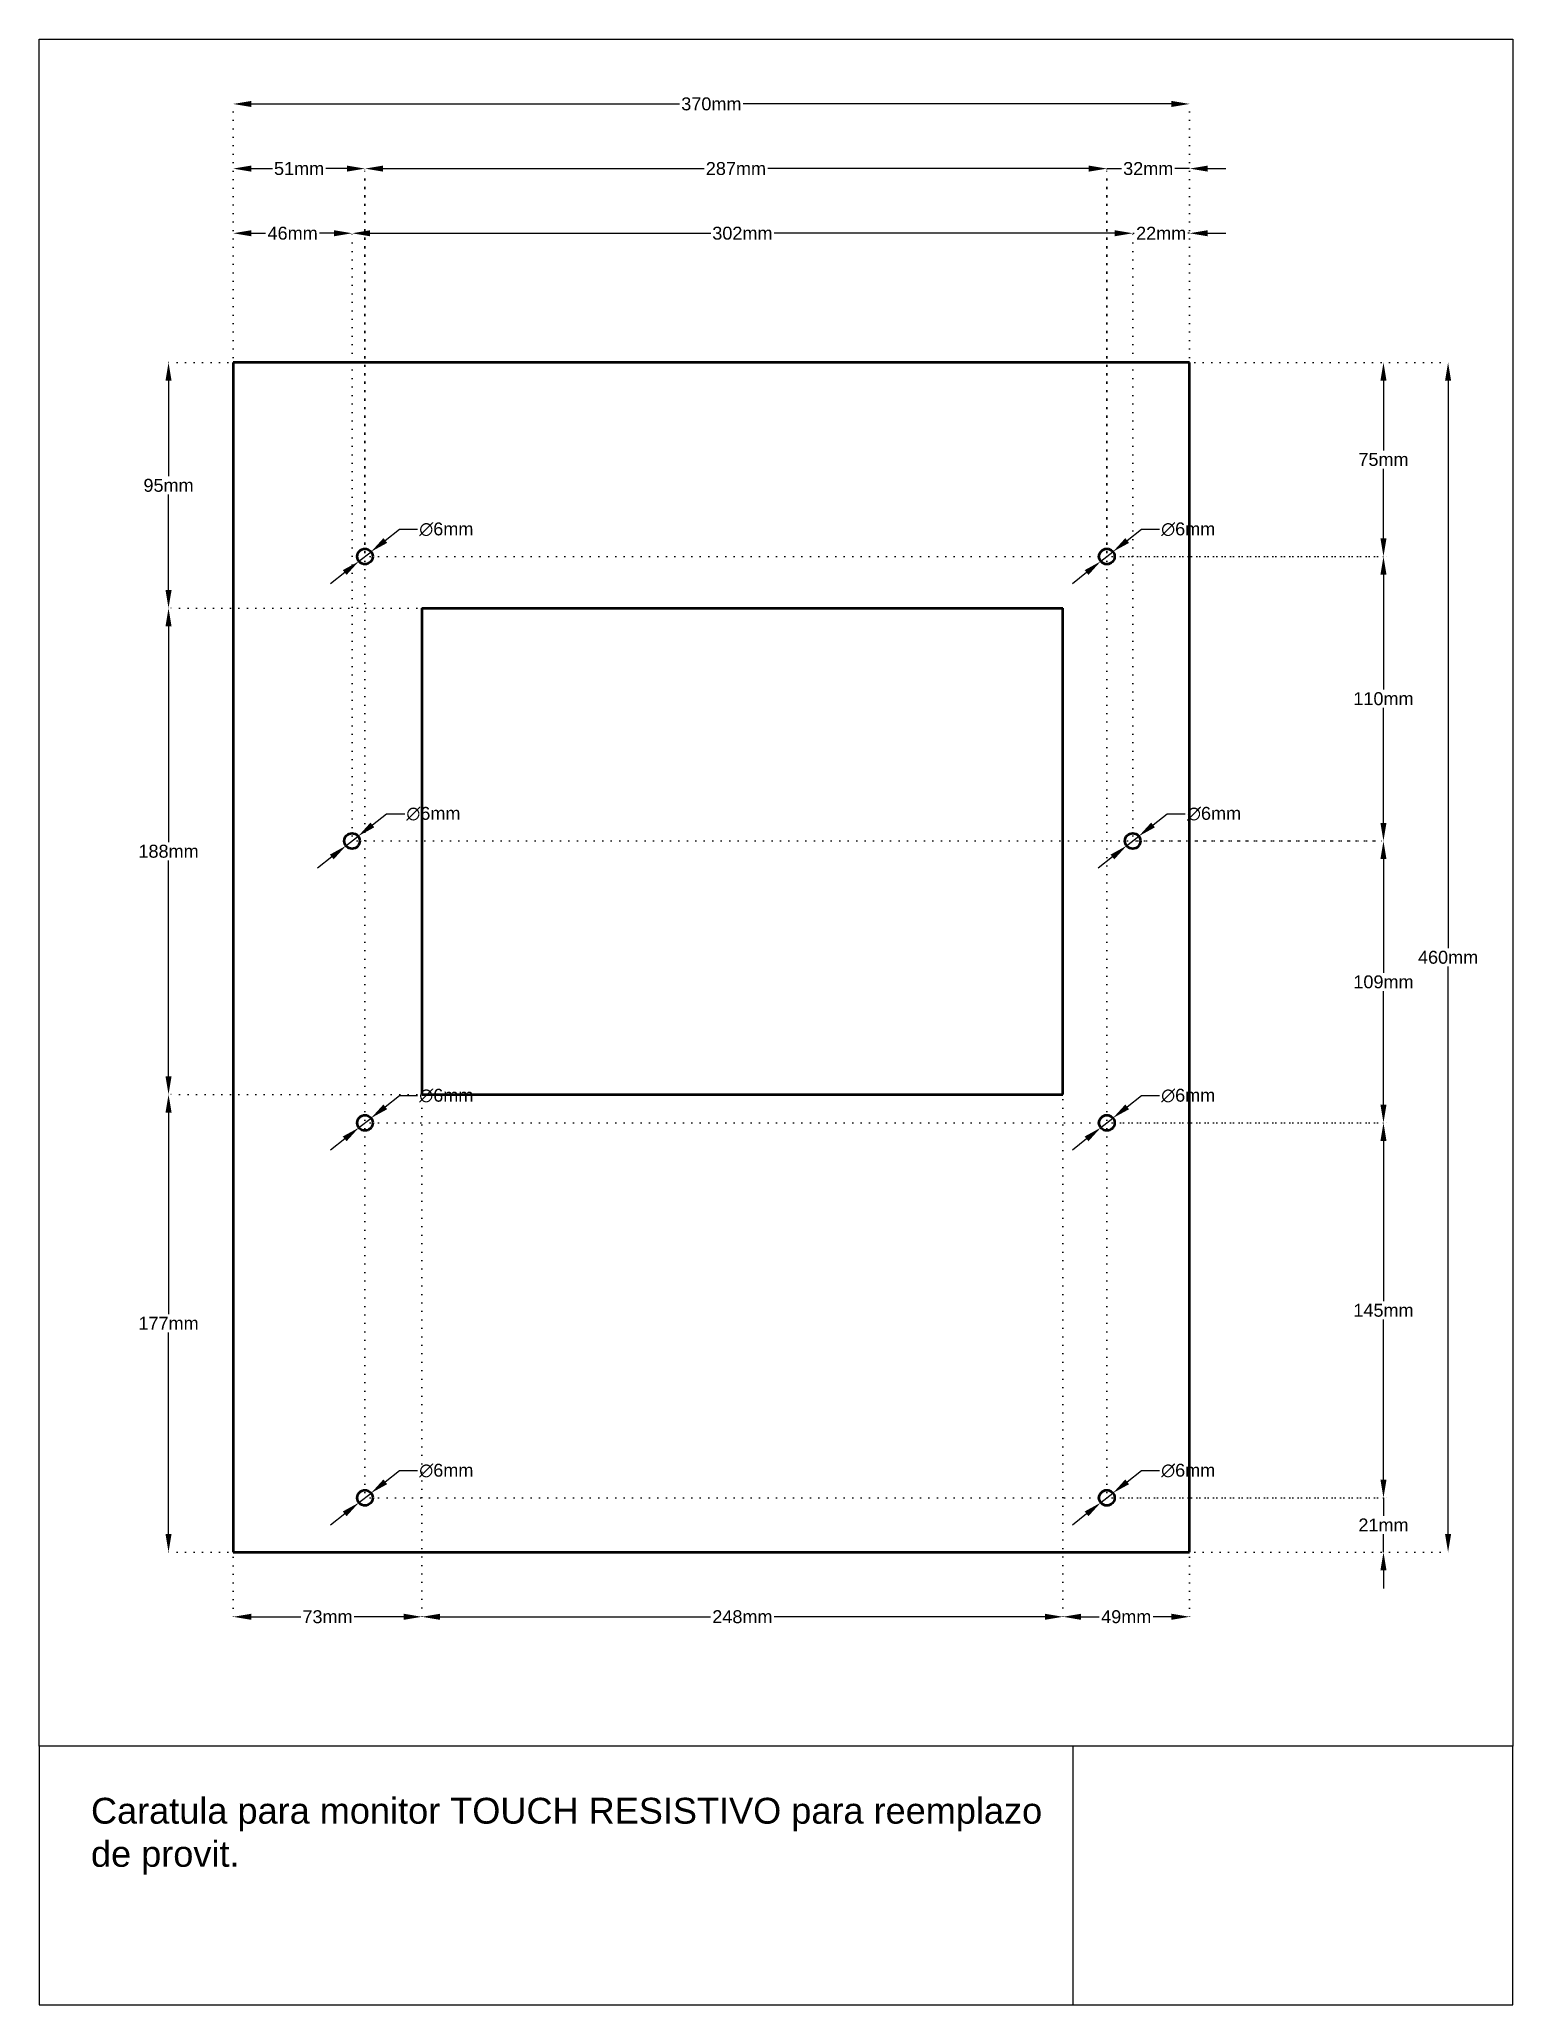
# Model space of a CAD drawing. Header units: millimetres. Extents: x -75 to 495, y -175 to 585.
import ezdxf

# ---------------------------------------------------------------- set-up
doc = ezdxf.new("R2010")
doc.units = ezdxf.units.MM
doc.linetypes.add('DOT2', pattern=[3.175, 0, -3.175])
doc.layers.get('0').update_dxf_attribs({"color": 160})
doc.layers.get('Defpoints').update_dxf_attribs({"color": 100})
doc.layers.add('Acot', color=250, linetype='Continuous', lineweight=25)
doc.layers.add('Placa', color=252, linetype='Continuous', lineweight=50)
doc.styles.get("Standard").update_dxf_attribs({"font": 'ARIAL.TTF'})
doc.dimstyles.new('ISO-25', dxfattribs={"dimtxt": 5, "dimasz": 7, "dimexe": 1.25, "dimexo": 2, "dimgap": 1, "dimtad": 0, "dimtih": 1, "dimtoh": 1, "dimdsep": 46, "dimtxsty": 'Standard', "dimcen": 2.5, "dimadec": 0, "dimazin": 0, "dimtfac": 1, "dimtmove": 0, "dimatfit": 1, "dimfxl": 1, "dimarcsym": 0})

# ---------------------------------------------------------------- blocks, each defined once
blk = doc.blocks.new('*D0')
at = {"layer": 'Acot', "color": 0, "linetype": 'DOT2', "lineweight": -2}
for p, q in [((0, 462), (0, 561.25)), ((370, 462), (370, 561.25))]:
    blk.add_line(p, q, dxfattribs=at)
at = {"layer": 'Acot', "color": 0, "lineweight": -2}
for p, q in [((7, 560), (172.73, 560)), ((363, 560), (197.27, 560))]:
    blk.add_line(p, q, dxfattribs=at)
at = {"layer": 'Acot', "color": 0}
for points in [[(7, 561.17), (7, 558.83), (0, 560)], [(363, 561.17), (363, 558.83), (370, 560)]]:
    blk.add_solid(points, dxfattribs=at)
at = {"layer": 'Defpoints', "color": 0}
for p in [(370, 560), (0, 460), (370, 460)]:
    blk.add_point(p, dxfattribs=at)
at = {"layer": 'Acot', "color": 0, "insert": (185, 560), "char_height": 5, "attachment_point": 5}
blk.add_mtext('370mm', dxfattribs=at)
blk = doc.blocks.new('*D1')
at = {"layer": 'Acot', "color": 0, "linetype": 'DOT2', "lineweight": -2}
for p, q in [((0, 462), (0, 536.25)), ((51, 387), (51, 536.25))]:
    blk.add_line(p, q, dxfattribs=at)
at = {"layer": 'Acot', "color": 0, "lineweight": -2}
for p, q in [((7, 535), (15.17, 535)), ((44, 535), (35.83, 535))]:
    blk.add_line(p, q, dxfattribs=at)
at = {"layer": 'Acot', "color": 0}
for points in [[(7, 536.17), (7, 533.83), (0, 535)], [(44, 536.17), (44, 533.83), (51, 535)]]:
    blk.add_solid(points, dxfattribs=at)
at = {"layer": 'Defpoints', "color": 0}
for p in [(0, 535), (0, 460), (51, 385)]:
    blk.add_point(p, dxfattribs=at)
at = {"layer": 'Acot', "color": 0, "insert": (25.5, 535), "char_height": 5, "attachment_point": 5}
blk.add_mtext('51mm', dxfattribs=at)
blk = doc.blocks.new('*D2')
at = {"layer": 'Acot', "color": 0, "lineweight": -2}
for p, q in [((331, 535), (324, 535)), ((338, 535), (343.67, 535)), ((370, 535), (364.33, 535)), ((377, 535), (384, 535))]:
    blk.add_line(p, q, dxfattribs=at)
at = {"layer": 'Acot', "color": 0, "linetype": 'DOT2', "lineweight": -2}
for p, q in [((338, 387), (338, 536.25)), ((370, 462), (370, 536.25))]:
    blk.add_line(p, q, dxfattribs=at)
at = {"layer": 'Acot', "color": 0}
for points in [[(331, 536.17), (331, 533.83), (338, 535)], [(377, 536.17), (377, 533.83), (370, 535)]]:
    blk.add_solid(points, dxfattribs=at)
at = {"layer": 'Defpoints', "color": 0}
for p in [(370, 535), (370, 460), (338, 385)]:
    blk.add_point(p, dxfattribs=at)
at = {"layer": 'Acot', "color": 0, "insert": (354, 535), "char_height": 5, "attachment_point": 5}
blk.add_mtext('32mm', dxfattribs=at)
blk = doc.blocks.new('*D7')
at = {"layer": 'Acot', "color": 0, "linetype": 'DOT2', "lineweight": -2}
for p, q in [((372, 460), (471.25, 460)), ((372, 0), (471.25, 0))]:
    blk.add_line(p, q, dxfattribs=at)
at = {"layer": 'Acot', "color": 0, "lineweight": -2}
for p, q in [((470, 453), (470, 233.55)), ((470, 7), (470, 226.45))]:
    blk.add_line(p, q, dxfattribs=at)
at = {"layer": 'Acot', "color": 0}
for points in [[(468.83, 453), (471.17, 453), (470, 460)], [(468.83, 7), (471.17, 7), (470, 0)]]:
    blk.add_solid(points, dxfattribs=at)
at = {"layer": 'Defpoints', "color": 0}
for p in [(370, 460), (470, 460), (370, 0)]:
    blk.add_point(p, dxfattribs=at)
at = {"layer": 'Acot', "color": 0, "insert": (470, 230), "char_height": 5, "attachment_point": 5}
blk.add_mtext('460mm', dxfattribs=at)
blk = doc.blocks.new('*D8')
at = {"layer": 'Acot', "color": 0, "linetype": 'DOT2', "lineweight": -2}
for p, q in [((372, 460), (446.25, 460)), ((340, 385), (446.25, 385))]:
    blk.add_line(p, q, dxfattribs=at)
at = {"layer": 'Acot', "color": 0, "lineweight": -2}
for p, q in [((445, 453), (445, 426.04)), ((445, 392), (445, 418.96))]:
    blk.add_line(p, q, dxfattribs=at)
at = {"layer": 'Acot', "color": 0}
for points in [[(443.83, 453), (446.17, 453), (445, 460)], [(443.83, 392), (446.17, 392), (445, 385)]]:
    blk.add_solid(points, dxfattribs=at)
at = {"layer": 'Defpoints', "color": 0}
for p in [(370, 460), (338, 385), (445, 385)]:
    blk.add_point(p, dxfattribs=at)
at = {"layer": 'Acot', "color": 0, "insert": (445, 422.5), "char_height": 5, "attachment_point": 5}
blk.add_mtext('75mm', dxfattribs=at)
blk = doc.blocks.new('*D9')
at = {"layer": 'Acot', "color": 0, "lineweight": -2}
for p, q in [((445, 28), (445, 35)), ((445, 21), (445, 14.01)), ((445, 0), (445, 6.99)), ((445, -7), (445, -14))]:
    blk.add_line(p, q, dxfattribs=at)
at = {"layer": 'Acot', "color": 0, "linetype": 'DOT2', "lineweight": -2}
for p, q in [((340, 21), (446.25, 21)), ((372, 0), (446.25, 0))]:
    blk.add_line(p, q, dxfattribs=at)
at = {"layer": 'Acot', "color": 0}
for points in [[(443.83, 28), (446.17, 28), (445, 21)], [(443.83, -7), (446.17, -7), (445, 0)]]:
    blk.add_solid(points, dxfattribs=at)
at = {"layer": 'Defpoints', "color": 0}
for p in [(338, 21), (445, 21), (370, 0)]:
    blk.add_point(p, dxfattribs=at)
at = {"layer": 'Acot', "color": 0, "insert": (445, 10.5), "char_height": 5, "attachment_point": 5}
blk.add_mtext('21mm', dxfattribs=at)
blk = doc.blocks.new('*D28')
at = {"layer": 'Acot', "color": 0, "lineweight": -2}
for p, q in [((345.85, 27.19), (351.35, 31.52)), ((351.35, 31.52), (358.35, 31.52)), ((335.64, 19.14), (340.36, 22.86)), ((330.15, 14.81), (324.65, 10.48))]:
    blk.add_line(p, q, dxfattribs=at)
at = {"layer": 'Acot', "color": 0}
for points in [[(345.13, 28.11), (346.58, 26.27), (340.36, 22.86)], [(329.42, 15.73), (330.87, 13.89), (335.64, 19.14)]]:
    blk.add_solid(points, dxfattribs=at)
at = {"layer": 'Defpoints', "color": 0}
for p in [(340.36, 22.86), (335.64, 19.14)]:
    blk.add_point(p, dxfattribs=at)
at = {"layer": 'Acot', "color": 0, "insert": (369.46, 31.52), "char_height": 5, "attachment_point": 5}
blk.add_mtext('∅6mm', dxfattribs=at)
blk = doc.blocks.new('*D29')
at = {"layer": 'Acot', "color": 0, "lineweight": -2}
for p, q in [((58.85, 27.19), (64.35, 31.52)), ((64.35, 31.52), (71.35, 31.52)), ((48.64, 19.14), (53.36, 22.86)), ((43.15, 14.81), (37.65, 10.48))]:
    blk.add_line(p, q, dxfattribs=at)
at = {"layer": 'Acot', "color": 0}
for points in [[(58.13, 28.11), (59.58, 26.27), (53.36, 22.86)], [(42.42, 15.73), (43.87, 13.89), (48.64, 19.14)]]:
    blk.add_solid(points, dxfattribs=at)
at = {"layer": 'Defpoints', "color": 0}
for p in [(53.36, 22.86), (48.64, 19.14)]:
    blk.add_point(p, dxfattribs=at)
at = {"layer": 'Acot', "color": 0, "insert": (82.46, 31.52), "char_height": 5, "attachment_point": 5}
blk.add_mtext('∅6mm', dxfattribs=at)
blk = doc.blocks.new('*D30')
at = {"layer": 'Acot', "color": 0, "lineweight": -2}
for p, q in [((58.85, 172.19), (64.35, 176.52)), ((64.35, 176.52), (71.35, 176.52)), ((48.64, 164.14), (53.36, 167.86)), ((43.15, 159.81), (37.65, 155.48))]:
    blk.add_line(p, q, dxfattribs=at)
at = {"layer": 'Acot', "color": 0}
for points in [[(58.13, 173.11), (59.58, 171.27), (53.36, 167.86)], [(42.42, 160.73), (43.87, 158.89), (48.64, 164.14)]]:
    blk.add_solid(points, dxfattribs=at)
at = {"layer": 'Defpoints', "color": 0}
for p in [(53.36, 167.86), (48.64, 164.14)]:
    blk.add_point(p, dxfattribs=at)
at = {"layer": 'Acot', "color": 0, "insert": (82.46, 176.52), "char_height": 5, "attachment_point": 5}
blk.add_mtext('∅6mm', dxfattribs=at)
blk = doc.blocks.new('*D31')
at = {"layer": 'Acot', "color": 0, "lineweight": -2}
for p, q in [((345.85, 172.19), (351.35, 176.52)), ((351.35, 176.52), (358.35, 176.52)), ((335.64, 164.14), (340.36, 167.86)), ((330.15, 159.81), (324.65, 155.48))]:
    blk.add_line(p, q, dxfattribs=at)
at = {"layer": 'Acot', "color": 0}
for points in [[(345.13, 173.11), (346.58, 171.27), (340.36, 167.86)], [(329.42, 160.73), (330.87, 158.89), (335.64, 164.14)]]:
    blk.add_solid(points, dxfattribs=at)
at = {"layer": 'Defpoints', "color": 0}
for p in [(340.36, 167.86), (335.64, 164.14)]:
    blk.add_point(p, dxfattribs=at)
at = {"layer": 'Acot', "color": 0, "insert": (369.46, 176.52), "char_height": 5, "attachment_point": 5}
blk.add_mtext('∅6mm', dxfattribs=at)
blk = doc.blocks.new('*D32')
at = {"layer": 'Acot', "color": 0, "lineweight": -2}
for p, q in [((58.85, 391.19), (64.35, 395.52)), ((64.35, 395.52), (71.35, 395.52)), ((48.64, 383.14), (53.36, 386.86)), ((43.15, 378.81), (37.65, 374.48))]:
    blk.add_line(p, q, dxfattribs=at)
at = {"layer": 'Acot', "color": 0}
for points in [[(58.13, 392.11), (59.58, 390.27), (53.36, 386.86)], [(42.42, 379.73), (43.87, 377.89), (48.64, 383.14)]]:
    blk.add_solid(points, dxfattribs=at)
at = {"layer": 'Defpoints', "color": 0}
for p in [(48.64, 383.14), (53.36, 386.86)]:
    blk.add_point(p, dxfattribs=at)
at = {"layer": 'Acot', "color": 0, "insert": (82.46, 395.52), "char_height": 5, "attachment_point": 5}
blk.add_mtext('∅6mm', dxfattribs=at)
blk = doc.blocks.new('*D35')
at = {"layer": 'Acot', "color": 0, "lineweight": -2}
for p, q in [((345.85, 391.19), (351.35, 395.52)), ((351.35, 395.52), (358.35, 395.52)), ((335.64, 383.14), (340.36, 386.86)), ((330.15, 378.81), (324.65, 374.48))]:
    blk.add_line(p, q, dxfattribs=at)
at = {"layer": 'Acot', "color": 0}
for points in [[(345.13, 392.11), (346.58, 390.27), (340.36, 386.86)], [(329.42, 379.73), (330.87, 377.89), (335.64, 383.14)]]:
    blk.add_solid(points, dxfattribs=at)
at = {"layer": 'Defpoints', "color": 0}
for p in [(335.64, 383.14), (340.36, 386.86)]:
    blk.add_point(p, dxfattribs=at)
at = {"layer": 'Acot', "color": 0, "insert": (369.46, 395.52), "char_height": 5, "attachment_point": 5}
blk.add_mtext('∅6mm', dxfattribs=at)
blk = doc.blocks.new('*D39')
at = {"layer": 'Acot', "color": 0, "lineweight": -2}
for p, q in [((53.85, 281.19), (59.35, 285.52)), ((59.35, 285.52), (66.35, 285.52)), ((43.64, 273.14), (48.36, 276.86)), ((38.15, 268.81), (32.65, 264.48))]:
    blk.add_line(p, q, dxfattribs=at)
at = {"layer": 'Acot', "color": 0}
for points in [[(53.13, 282.11), (54.58, 280.27), (48.36, 276.86)], [(37.42, 269.73), (38.87, 267.89), (43.64, 273.14)]]:
    blk.add_solid(points, dxfattribs=at)
at = {"layer": 'Defpoints', "color": 0}
for p in [(48.36, 276.86), (43.64, 273.14)]:
    blk.add_point(p, dxfattribs=at)
at = {"layer": 'Acot', "color": 0, "insert": (77.46, 285.52), "char_height": 5, "attachment_point": 5}
blk.add_mtext('∅6mm', dxfattribs=at)
blk = doc.blocks.new('*D42')
at = {"layer": 'Acot', "color": 0, "lineweight": -2}
for p, q in [((355.85, 281.19), (361.35, 285.52)), ((361.35, 285.52), (368.35, 285.52)), ((345.64, 273.14), (350.36, 276.86)), ((340.15, 268.81), (334.65, 264.48))]:
    blk.add_line(p, q, dxfattribs=at)
at = {"layer": 'Acot', "color": 0}
for points in [[(355.13, 282.11), (356.58, 280.27), (350.36, 276.86)], [(339.42, 269.73), (340.87, 267.89), (345.64, 273.14)]]:
    blk.add_solid(points, dxfattribs=at)
at = {"layer": 'Defpoints', "color": 0}
for p in [(350.36, 276.86), (345.64, 273.14)]:
    blk.add_point(p, dxfattribs=at)
at = {"layer": 'Acot', "color": 0, "insert": (379.46, 285.52), "char_height": 5, "attachment_point": 5}
blk.add_mtext('∅6mm', dxfattribs=at)
blk = doc.blocks.new('*D47')
at = {"layer": 'Acot', "color": 0, "linetype": 'DOT2', "lineweight": -2}
for p, q in [((51, 23), (51, 536.25)), ((338, 23), (338, 536.25))]:
    blk.add_line(p, q, dxfattribs=at)
at = {"layer": 'Acot', "color": 0, "lineweight": -2}
for p, q in [((58, 535), (182.18, 535)), ((331, 535), (206.82, 535))]:
    blk.add_line(p, q, dxfattribs=at)
at = {"layer": 'Acot', "color": 0}
for points in [[(58, 536.17), (58, 533.83), (51, 535)], [(331, 536.17), (331, 533.83), (338, 535)]]:
    blk.add_solid(points, dxfattribs=at)
at = {"layer": 'Defpoints', "color": 0}
for p in [(338, 535), (51, 21), (338, 21)]:
    blk.add_point(p, dxfattribs=at)
at = {"layer": 'Acot', "color": 0, "insert": (194.5, 535), "char_height": 5, "attachment_point": 5}
blk.add_mtext('287mm', dxfattribs=at)
blk = doc.blocks.new('*D50')
at = {"layer": 'Acot', "color": 0, "linetype": 'DOT2', "lineweight": -2}
for p, q in [((350, 275), (446.25, 275)), ((340, 166), (446.25, 166))]:
    blk.add_line(p, q, dxfattribs=at)
at = {"layer": 'Acot', "color": 0, "lineweight": -2}
for p, q in [((445, 268), (445, 224.05)), ((445, 173), (445, 216.95))]:
    blk.add_line(p, q, dxfattribs=at)
at = {"layer": 'Acot', "color": 0}
for points in [[(443.83, 268), (446.17, 268), (445, 275)], [(443.83, 173), (446.17, 173), (445, 166)]]:
    blk.add_solid(points, dxfattribs=at)
at = {"layer": 'Defpoints', "color": 0}
for p in [(348, 275), (445, 275), (338, 166)]:
    blk.add_point(p, dxfattribs=at)
at = {"layer": 'Acot', "color": 0, "insert": (445, 220.5), "char_height": 5, "attachment_point": 5}
blk.add_mtext('109mm', dxfattribs=at)
blk = doc.blocks.new('*D52')
at = {"layer": 'Acot', "color": 0, "linetype": 'DOT2', "lineweight": -2}
for p, q in [((0, 462), (0, 511.25)), ((46, 277), (46, 511.25))]:
    blk.add_line(p, q, dxfattribs=at)
at = {"layer": 'Acot', "color": 0, "lineweight": -2}
for p, q in [((7, 510), (12.57, 510)), ((39, 510), (33.43, 510))]:
    blk.add_line(p, q, dxfattribs=at)
at = {"layer": 'Acot', "color": 0}
for points in [[(7, 511.17), (7, 508.83), (0, 510)], [(39, 511.17), (39, 508.83), (46, 510)]]:
    blk.add_solid(points, dxfattribs=at)
at = {"layer": 'Defpoints', "color": 0}
for p in [(46, 510), (0, 460), (46, 275)]:
    blk.add_point(p, dxfattribs=at)
at = {"layer": 'Acot', "color": 0, "insert": (23, 510), "char_height": 5, "attachment_point": 5}
blk.add_mtext('46mm', dxfattribs=at)
blk = doc.blocks.new('*D53')
at = {"layer": 'Acot', "color": 0, "linetype": 'DOT2', "lineweight": -2}
for p, q in [((46, 277), (46, 511.25)), ((348, 277), (348, 511.25))]:
    blk.add_line(p, q, dxfattribs=at)
at = {"layer": 'Acot', "color": 0, "lineweight": -2}
for p, q in [((53, 510), (184.73, 510)), ((341, 510), (209.27, 510))]:
    blk.add_line(p, q, dxfattribs=at)
at = {"layer": 'Acot', "color": 0}
for points in [[(53, 511.17), (53, 508.83), (46, 510)], [(341, 511.17), (341, 508.83), (348, 510)]]:
    blk.add_solid(points, dxfattribs=at)
at = {"layer": 'Defpoints', "color": 0}
for p in [(46, 510), (46, 275), (348, 275)]:
    blk.add_point(p, dxfattribs=at)
at = {"layer": 'Acot', "color": 0, "insert": (197, 510), "char_height": 5, "attachment_point": 5}
blk.add_mtext('302mm', dxfattribs=at)
blk = doc.blocks.new('*D54')
at = {"layer": 'Acot', "color": 0, "lineweight": -2}
for p, q in [((341, 510), (334, 510)), ((348, 510), (348.62, 510)), ((370, 510), (369.38, 510)), ((377, 510), (384, 510))]:
    blk.add_line(p, q, dxfattribs=at)
at = {"layer": 'Acot', "color": 0, "linetype": 'DOT2', "lineweight": -2}
for p, q in [((348, 277), (348, 511.25)), ((370, 462), (370, 511.25))]:
    blk.add_line(p, q, dxfattribs=at)
at = {"layer": 'Acot', "color": 0}
for points in [[(341, 511.17), (341, 508.83), (348, 510)], [(377, 511.17), (377, 508.83), (370, 510)]]:
    blk.add_solid(points, dxfattribs=at)
at = {"layer": 'Defpoints', "color": 0}
for p in [(370, 510), (370, 460), (348, 275)]:
    blk.add_point(p, dxfattribs=at)
at = {"layer": 'Acot', "color": 0, "insert": (359, 510), "char_height": 5, "attachment_point": 5}
blk.add_mtext('22mm', dxfattribs=at)
blk = doc.blocks.new('*D56')
at = {"layer": 'Acot', "color": 0, "linetype": 'DOT2', "lineweight": -2}
for p, q in [((-2, 460), (-26.25, 460)), ((71, 365), (-26.25, 365))]:
    blk.add_line(p, q, dxfattribs=at)
at = {"layer": 'Acot', "color": 0, "lineweight": -2}
for p, q in [((-25, 453), (-25, 416.05)), ((-25, 372), (-25, 408.95))]:
    blk.add_line(p, q, dxfattribs=at)
at = {"layer": 'Acot', "color": 0}
for points in [[(-26.17, 453), (-23.83, 453), (-25, 460)], [(-26.17, 372), (-23.83, 372), (-25, 365)]]:
    blk.add_solid(points, dxfattribs=at)
at = {"layer": 'Defpoints', "color": 0}
for p in [(0, 460), (-25, 365), (73, 365)]:
    blk.add_point(p, dxfattribs=at)
at = {"layer": 'Acot', "color": 0, "insert": (-25, 412.5), "char_height": 5, "attachment_point": 5}
blk.add_mtext('95mm', dxfattribs=at)
blk = doc.blocks.new('*D57')
at = {"layer": 'Acot', "color": 0, "linetype": 'DOT2', "lineweight": -2}
for p, q in [((321, 175), (321, -26.25)), ((370, -2), (370, -26.25))]:
    blk.add_line(p, q, dxfattribs=at)
at = {"layer": 'Acot', "color": 0, "lineweight": -2}
for p, q in [((328, -25), (335.07, -25)), ((363, -25), (355.93, -25))]:
    blk.add_line(p, q, dxfattribs=at)
at = {"layer": 'Acot', "color": 0}
for points in [[(328, -23.83), (328, -26.17), (321, -25)], [(363, -23.83), (363, -26.17), (370, -25)]]:
    blk.add_solid(points, dxfattribs=at)
at = {"layer": 'Defpoints', "color": 0}
for p in [(321, 177), (370, 0), (321, -25)]:
    blk.add_point(p, dxfattribs=at)
at = {"layer": 'Acot', "color": 0, "insert": (345.5, -25), "char_height": 5, "attachment_point": 5}
blk.add_mtext('49mm', dxfattribs=at)
blk = doc.blocks.new('*D58')
at = {"layer": 'Acot', "color": 0, "linetype": 'DOT2', "lineweight": -2}
for p, q in [((71, 365), (-26.25, 365)), ((71, 177), (-26.25, 177))]:
    blk.add_line(p, q, dxfattribs=at)
at = {"layer": 'Acot', "color": 0, "lineweight": -2}
for p, q in [((-25, 358), (-25, 274.55)), ((-25, 184), (-25, 267.45))]:
    blk.add_line(p, q, dxfattribs=at)
at = {"layer": 'Acot', "color": 0}
for points in [[(-26.17, 358), (-23.83, 358), (-25, 365)], [(-26.17, 184), (-23.83, 184), (-25, 177)]]:
    blk.add_solid(points, dxfattribs=at)
at = {"layer": 'Defpoints', "color": 0}
for p in [(-25, 365), (73, 365), (73, 177)]:
    blk.add_point(p, dxfattribs=at)
at = {"layer": 'Acot', "color": 0, "insert": (-25, 271), "char_height": 5, "attachment_point": 5}
blk.add_mtext('188mm', dxfattribs=at)
blk = doc.blocks.new('*D59')
at = {"layer": 'Acot', "color": 0, "linetype": 'DOT2', "lineweight": -2}
for p, q in [((71, 177), (-26.25, 177)), ((-2, 0), (-26.25, 0))]:
    blk.add_line(p, q, dxfattribs=at)
at = {"layer": 'Acot', "color": 0, "lineweight": -2}
for p, q in [((-25, 170), (-25, 92.01)), ((-25, 7), (-25, 84.99))]:
    blk.add_line(p, q, dxfattribs=at)
at = {"layer": 'Acot', "color": 0}
for points in [[(-26.17, 170), (-23.83, 170), (-25, 177)], [(-26.17, 7), (-23.83, 7), (-25, 0)]]:
    blk.add_solid(points, dxfattribs=at)
at = {"layer": 'Defpoints', "color": 0}
for p in [(-25, 177), (73, 177), (0, 0)]:
    blk.add_point(p, dxfattribs=at)
at = {"layer": 'Acot', "color": 0, "insert": (-25, 88.5), "char_height": 5, "attachment_point": 5}
blk.add_mtext('177mm', dxfattribs=at)
blk = doc.blocks.new('*D60')
at = {"layer": 'Acot', "color": 0, "linetype": 'DOT2', "lineweight": -2}
for p, q in [((73, 175), (73, -26.25)), ((0, -2), (0, -26.25))]:
    blk.add_line(p, q, dxfattribs=at)
at = {"layer": 'Acot', "color": 0, "lineweight": -2}
for p, q in [((7, -25), (26.19, -25)), ((66, -25), (46.81, -25))]:
    blk.add_line(p, q, dxfattribs=at)
at = {"layer": 'Acot', "color": 0}
for points in [[(7, -23.83), (7, -26.17), (0, -25)], [(66, -23.83), (66, -26.17), (73, -25)]]:
    blk.add_solid(points, dxfattribs=at)
at = {"layer": 'Defpoints', "color": 0}
for p in [(73, 177), (0, 0), (0, -25)]:
    blk.add_point(p, dxfattribs=at)
at = {"layer": 'Acot', "color": 0, "insert": (36.5, -25), "char_height": 5, "attachment_point": 5}
blk.add_mtext('73mm', dxfattribs=at)
blk = doc.blocks.new('*D61')
at = {"layer": 'Acot', "color": 0, "linetype": 'DOT2', "lineweight": -2}
for p, q in [((73, 175), (73, -26.25)), ((321, 175), (321, -26.25))]:
    blk.add_line(p, q, dxfattribs=at)
at = {"layer": 'Acot', "color": 0, "lineweight": -2}
for p, q in [((80, -25), (184.68, -25)), ((314, -25), (209.32, -25))]:
    blk.add_line(p, q, dxfattribs=at)
at = {"layer": 'Acot', "color": 0}
for points in [[(80, -23.83), (80, -26.17), (73, -25)], [(314, -23.83), (314, -26.17), (321, -25)]]:
    blk.add_solid(points, dxfattribs=at)
at = {"layer": 'Defpoints', "color": 0}
for p in [(73, 177), (321, 177), (321, -25)]:
    blk.add_point(p, dxfattribs=at)
at = {"layer": 'Acot', "color": 0, "insert": (197, -25), "char_height": 5, "attachment_point": 5}
blk.add_mtext('248mm', dxfattribs=at)
blk = doc.blocks.new('*D62')
at = {"layer": 'Acot', "color": 0, "linetype": 'DOT2', "lineweight": -2}
for p, q in [((53, 166), (446.25, 166)), ((53, 21), (446.25, 21))]:
    blk.add_line(p, q, dxfattribs=at)
at = {"layer": 'Acot', "color": 0, "lineweight": -2}
for p, q in [((445, 159), (445, 97.05)), ((445, 28), (445, 89.95))]:
    blk.add_line(p, q, dxfattribs=at)
at = {"layer": 'Acot', "color": 0}
for points in [[(443.83, 159), (446.17, 159), (445, 166)], [(443.83, 28), (446.17, 28), (445, 21)]]:
    blk.add_solid(points, dxfattribs=at)
at = {"layer": 'Defpoints', "color": 0}
for p in [(51, 166), (51, 21), (445, 21)]:
    blk.add_point(p, dxfattribs=at)
at = {"layer": 'Acot', "color": 0, "insert": (445, 93.5), "char_height": 5, "attachment_point": 5}
blk.add_mtext('145mm', dxfattribs=at)
blk = doc.blocks.new('*D63')
at = {"layer": 'Acot', "color": 0, "linetype": 'DOT2', "lineweight": -2}
for p, q in [((53, 385), (446.25, 385)), ((48, 275), (446.25, 275))]:
    blk.add_line(p, q, dxfattribs=at)
at = {"layer": 'Acot', "color": 0, "lineweight": -2}
for p, q in [((445, 378), (445, 333.55)), ((445, 282), (445, 326.45))]:
    blk.add_line(p, q, dxfattribs=at)
at = {"layer": 'Acot', "color": 0}
for points in [[(443.83, 378), (446.17, 378), (445, 385)], [(443.83, 282), (446.17, 282), (445, 275)]]:
    blk.add_solid(points, dxfattribs=at)
at = {"layer": 'Defpoints', "color": 0}
for p in [(51, 385), (46, 275), (445, 275)]:
    blk.add_point(p, dxfattribs=at)
at = {"layer": 'Acot', "color": 0, "insert": (445, 330), "char_height": 5, "attachment_point": 5}
blk.add_mtext('110mm', dxfattribs=at)

msp = doc.modelspace()

# ---------------------------------------------------------------- linework, layer by layer
for p, q in [((-75, 585), (495, 585)), ((-75, -75), (-75, 585)), ((495, 585), (495, -75)), ((495, -75), (-75, -75)), ((-75, -75), (-75, -175)), ((325, -175), (325, -75)), ((495, -175), (495, -75)), ((-75, -175), (495, -175))]:
    msp.add_line(p, q)
at = {"layer": 'Acot'}
msp.add_line((0, 0), (0, 0), dxfattribs=at)
at = {"layer": 'Placa'}
for p, q in [((370, 460), (0, 460)), ((0, 460), (0, 0)), ((370, 0), (370, 460)), ((73, 365), (321, 365)), ((73, 365), (73, 177)), ((321, 177), (321, 365)), ((73, 177), (321, 177)), ((0, 0), (370, 0))]:
    msp.add_line(p, q, dxfattribs=at)
for centre in [(51, 385), (338, 385), (46, 275), (348, 275), (51, 166), (338, 166), (51, 21), (338, 21)]:
    msp.add_circle(centre, 3, dxfattribs=at)

# ---------------------------------------------------------------- texts
at = {"insert": (-55, -95), "char_height": 10, "attachment_point": 1}
msp.add_mtext_dynamic_manual_height_columns('Caratula para monitor TOUCH RESISTIVO para reemplazo de provit.', width=380, gutter_width=12.5, heights=[0], dxfattribs=at)

# ---------------------------------------------------------------- dimensions: what is measured, and where the dimension line sits
at = {"layer": 'Acot'}
for base, p1, p2, picture, middle in [((370, 560), (0, 460), (370, 460), '*D0', (185, 560)), ((0, 535), (51, 385), (0, 460), '*D1', (25.5, 535)), ((338, 535), (51, 21), (338, 21), '*D47', (194.5, 535)), ((370, 535), (338, 385), (370, 460), '*D2', (354, 535)), ((46, 510), (0, 460), (46, 275), '*D52', (23, 510)), ((46, 510), (348, 275), (46, 275), '*D53', (197, 510)), ((370, 510), (348, 275), (370, 460), '*D54', (359, 510)), ((0, -25), (73, 177), (0, 0), '*D60', (36.5, -25)), ((321, -25), (73, 177), (321, 177), '*D61', (197, -25)), ((321, -25), (370, 0), (321, 177), '*D57', (345.5, -25))]:
    dim = msp.add_linear_dim(base=base, p1=p1, p2=p2, dimstyle='ISO-25', override={"dimpost": 'mm'}, dxfattribs=at)
    dim.commit()
    dim.dimension.update_dxf_attribs({"geometry": picture, "text_midpoint": middle})
for base, p1, p2, picture, middle in [((-25, 365), (0, 460), (73, 365), '*D56', (-25, 412.5)), ((445, 385), (370, 460), (338, 385), '*D8', (445, 422.5)), ((470, 460), (370, 0), (370, 460), '*D7', (470, 230)), ((445, 275), (51, 385), (46, 275), '*D63', (445, 330)), ((-25, 365), (73, 177), (73, 365), '*D58', (-25, 271)), ((445, 275), (338, 166), (348, 275), '*D50', (445, 220.5)), ((-25, 177), (0, 0), (73, 177), '*D59', (-25, 88.5)), ((445, 21), (51, 166), (51, 21), '*D62', (445, 93.5)), ((445, 21), (370, 0), (338, 21), '*D9', (445, 10.5))]:
    dim = msp.add_linear_dim(base=base, p1=p1, p2=p2, angle=90, dimstyle='ISO-25', override={"dimpost": 'mm'}, dxfattribs=at)
    dim.commit()
    dim.dimension.update_dxf_attribs({"geometry": picture, "text_midpoint": middle})
for p1, p2, picture, middle in [((48.644, 383.143), (53.356, 386.857), '*D32', (82.464, 395.521)), ((335.644, 383.143), (340.356, 386.857), '*D35', (369.464, 395.521)), ((43.644, 273.143), (48.356, 276.857), '*D39', (77.464, 285.521)), ((345.644, 273.143), (350.356, 276.857), '*D42', (379.464, 285.521)), ((48.644, 164.143), (53.356, 167.857), '*D30', (82.464, 176.521)), ((335.644, 164.143), (340.356, 167.857), '*D31', (369.464, 176.521)), ((48.644, 19.143), (53.356, 22.857), '*D29', (82.464, 31.521)), ((335.644, 19.143), (340.356, 22.857), '*D28', (369.464, 31.521))]:
    dim = msp.add_diameter_dim_2p(p1=p1, p2=p2, dimstyle='ISO-25', override={"dimpost": 'mm'}, dxfattribs=at)
    dim.commit()
    dim.dimension.update_dxf_attribs({"geometry": picture, "text_midpoint": middle})

doc.saveas('drawing.dxf')
